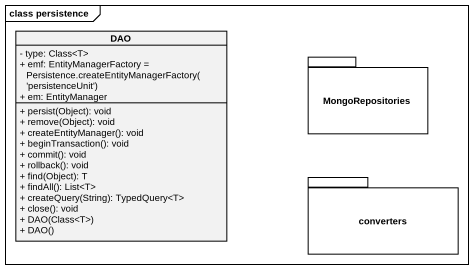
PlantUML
@startuml
mainframe class persistence
hide circle
hide empty members
skinparam classAttributeIconSize 0
class DAO {
  - type: Class<T>
  {field} + emf: EntityManagerFactory = Persistence.createEntityManagerFactory('persistenceUnit')
  + em: EntityManager
  + persist(Object): void
  + remove(Object): void
  + createEntityManager(): void
  + beginTransaction(): void
  + commit(): void
  + rollback(): void
  + find(Object): T
  + findAll(): List<T>
  + createQuery(String): TypedQuery<T>
  + close(): void
  + DAO(Class<T>)
  + DAO()
}
package MongoRepositories {
}
package converters {
}
@enduml
